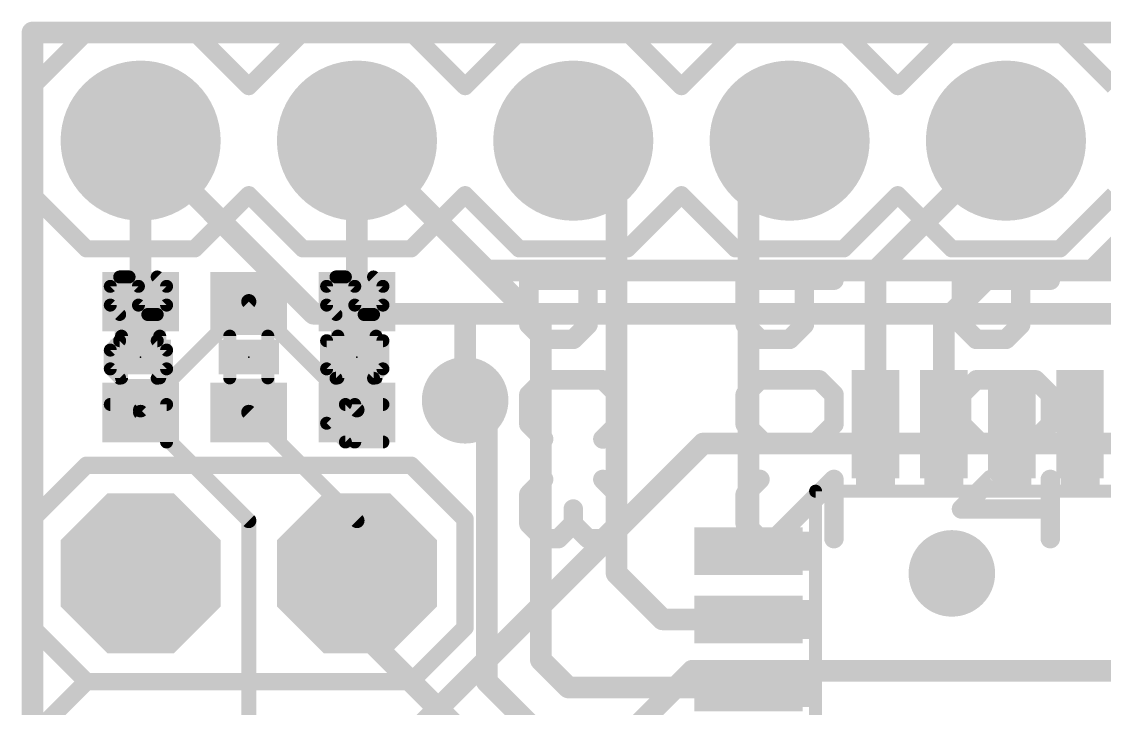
# Model space of a CAD drawing. Extents: x -0.1 to 30.6, y -0.1 to 23.
# Drawn here: x -0.13 to 12.59, y 14.93 to 22.99 of the extents above; entities that cross this region are included whole.
import ezdxf

# ---------------------------------------------------------------- set-up
doc = ezdxf.new("R2010")
doc.units = 0
for name, color, linetype in [('1', 12, 'CONTINUOUS'), ('16', 132, 'CONTINUOUS'), ('17', 110, 'CONTINUOUS'), ('18', 110, 'CONTINUOUS'), ('20', 53, 'CONTINUOUS'), ('21', 41, 'CONTINUOUS'), ('22', 40, 'CONTINUOUS'), ('23', 53, 'CONTINUOUS'), ('51', 53, 'CONTINUOUS')]:
    doc.layers.add(name, color=color, linetype=linetype)

# ---------------------------------------------------------------- blocks, each defined once
blk = doc.blocks.new('RECT')
blk.add_solid([(-0.5, -0.5), (0.5, -0.5), (-0.5, 0.5), (0.5, 0.5)])
blk = doc.blocks.new('OCTAGONP')
at = {"const_width": 0.5}
blk.add_lwpolyline([(-0.25, -0.1036), (-0.25, 0.1036), (-0.1036, 0.25), (0.1036, 0.25), (0.25, 0.1036), (0.25, -0.1036), (0.1036, -0.25), (-0.1036, -0.25), (-0.25, -0.1036), (-0.25, 0.1036)], dxfattribs=at)
blk = doc.blocks.new('ROUNDP')
at = {"const_width": 0.5}
blk.add_lwpolyline([(0, -0.25, 1), (0, 0.25, 1), (0, -0.25)], format="xyb", dxfattribs=at)
blk = doc.blocks.new('ROUNDV')
at = {"const_width": 0.5}
blk.add_lwpolyline([(0, -0.25, 1), (0, 0.25, 1), (0, -0.25)], format="xyb", dxfattribs=at)

msp = doc.modelspace()

# ---------------------------------------------------------------- linework, layer by layer
at = {"layer": '1'}
for points, const_width in [([(0, 22.86), (0, 0)], 0.254), ([(30.48, 22.86), (0, 22.86)], 0.254), ([(1.27, 19.7), (1.27, 21.59)], 0.254), ([(3.81, 21.59), (3.81, 19.7)], 0.254), ([(5.969, 19.431), (3.81, 21.59)], 0.254), ([(6.858, 21.082), (6.35, 21.59)], 0.254), ([(8.4074, 21.1074), (8.89, 21.59)], 0.254), ([(9.9, 20.06), (11.43, 21.59)], 0.254), ([(12.446, 20.066), (13.97, 21.59)], 0.254), ([(8.4074, 16.77), (8.4074, 21.1074)], 0.254), ([(6.858, 16.51), (6.858, 21.082)], 0.254), ([(9.9, 18.2626), (9.9, 20.06)], 0.254), ([(10.7, 19.463), (11.303, 20.066)], 0.254), ([(11.303, 20.066), (12.446, 20.066)], 0.254), ([(1.27, 18.43), (2.54, 19.7)], 0.1778), ([(2.54, 19.7), (3.81, 18.43)], 0.1778), ([(10.7, 18.2626), (10.7, 19.463)], 0.254), ([(5.969, 15.494), (5.969, 19.431)], 0.254), ([(5.08, 18.542), (5.334, 18.288)], 0.254), ([(1.27, 18.4), (1.27, 18.43)], 0.254), ([(2.54, 17.13), (1.27, 18.4)], 0.1778), ([(3.81, 17.13), (2.54, 18.4)], 0.1778), ([(3.81, 18.43), (3.81, 18.4)], 0.254), ([(5.334, 18.288), (5.334, 15.24)], 0.254), ([(2.54, 12.7), (2.54, 17.13)], 0.1778), ([(3.81, 16.51), (3.81, 17.13)], 0.1778), ([(3.81, 15.875), (3.81, 16.51)], 0.254), ([(6.858, 16.51), (7.398, 15.97)], 0.254), ([(7.398, 15.97), (8.4074, 15.97)], 0.254), ([(5.207, 14.478), (3.81, 15.875)], 0.254), ([(6.293, 15.17), (5.969, 15.494)], 0.254), ([(5.334, 15.24), (6.204, 14.37)], 0.254), ([(6.293, 15.17), (8.4074, 15.17)], 0.254)]:
    msp.add_lwpolyline(points, dxfattribs=dict(at, const_width=const_width))
for points, const_width in [([(0.0635, 22.86, 1), (-0.0635, 22.86)], 0.127), ([(0, 22.9235, 1), (0, 22.7965)], 0.127), ([(1.3335, 21.59, 1), (1.2065, 21.59)], 0.127), ([(3.8735, 21.59, 1), (3.7465, 21.59)], 0.127), ([(3.8549, 21.6349, 1), (3.7651, 21.5451)], 0.127), ([(6.3949, 21.6349, 1), (6.3051, 21.5451)], 0.127), ([(8.9349, 21.5451, 1), (8.8451, 21.6349)], 0.127), ([(11.4749, 21.5451, 1), (11.3851, 21.6349)], 0.127), ([(8.4709, 21.1074, 1), (8.3439, 21.1074)], 0.127), ([(6.9215, 21.082, 1), (6.7945, 21.082)], 0.127), ([(6.8131, 21.0371, 1), (6.9029, 21.1269)], 0.127), ([(8.3625, 21.1523, 1), (8.4523, 21.0625)], 0.127), ([(9.9635, 20.06, 1), (9.8365, 20.06)], 0.127), ([(9.8551, 20.1049, 1), (9.9449, 20.0151)], 0.127), ([(11.303, 20.1295, 1), (11.303, 20.0025)], 0.127), ([(11.3479, 20.0211, 1), (11.2581, 20.1109)], 0.127), ([(12.4011, 20.1109, 1), (12.4909, 20.0211)], 0.127), ([(12.446, 20.0025, 1), (12.446, 20.1295)], 0.127), ([(1.2065, 19.7, 1), (1.3335, 19.7)], 0.127), ([(2.5714, 19.7314, 1), (2.5086, 19.6686)], 0.0889), ([(2.5714, 19.6686, 1), (2.5086, 19.7314)], 0.0889), ([(3.7465, 19.7, 1), (3.8735, 19.7)], 0.127), ([(10.7635, 19.463, 1), (10.6365, 19.463)], 0.127), ([(6.0325, 19.431, 1), (5.9055, 19.431)], 0.127), ([(5.9241, 19.3861, 1), (6.0139, 19.4759)], 0.127), ([(10.6551, 19.5079, 1), (10.7449, 19.4181)], 0.127), ([(5.1249, 18.5869, 1), (5.0351, 18.4971)], 0.127), ([(1.3335, 18.43, 1), (1.2065, 18.43)], 0.127), ([(1.2065, 18.4, 1), (1.3335, 18.4)], 0.127), ([(1.2386, 18.4614, 1), (1.3014, 18.3986)], 0.0889), ([(1.3014, 18.4314, 1), (1.2386, 18.3686)], 0.0889), ([(2.5714, 18.4314, 1), (2.5086, 18.3686)], 0.0889), ([(3.8735, 18.43, 1), (3.7465, 18.43)], 0.127), ([(3.7465, 18.4, 1), (3.8735, 18.4)], 0.127), ([(3.7786, 18.3986, 1), (3.8414, 18.4614)], 0.0889), ([(5.3975, 18.288, 1), (5.2705, 18.288)], 0.127), ([(5.2891, 18.2431, 1), (5.3789, 18.3329)], 0.127), ([(9.8365, 18.2626, 1), (9.9635, 18.2626)], 0.127), ([(10.6365, 18.2626, 1), (10.7635, 18.2626)], 0.127), ([(2.5844, 17.13, 1), (2.4956, 17.13)], 0.0889), ([(2.5086, 17.0986, 1), (2.5714, 17.1614)], 0.0889), ([(3.8544, 17.13, 1), (3.7656, 17.13)], 0.0889), ([(3.7786, 17.0986, 1), (3.8414, 17.1614)], 0.0889), ([(8.3439, 16.77, 1), (8.4709, 16.77)], 0.127), ([(3.8735, 16.51, 1), (3.7465, 16.51)], 0.127), ([(3.7656, 16.51, 1), (3.8544, 16.51)], 0.0889), ([(6.9029, 16.5549, 1), (6.8131, 16.4651)], 0.127), ([(6.7945, 16.51, 1), (6.9215, 16.51)], 0.127), ([(7.398, 16.0335, 1), (7.398, 15.9065)], 0.127), ([(7.3531, 15.9251, 1), (7.4429, 16.0149)], 0.127), ([(8.4074, 15.9065, 1), (8.4074, 16.0335)], 0.127), ([(3.8549, 15.9199, 1), (3.7651, 15.8301)], 0.127), ([(3.7465, 15.875, 1), (3.8735, 15.875)], 0.127), ([(6.0139, 15.5389, 1), (5.9241, 15.4491)], 0.127), ([(5.9055, 15.494, 1), (6.0325, 15.494)], 0.127), ([(5.3789, 15.2849, 1), (5.2891, 15.1951)], 0.127), ([(5.2705, 15.24, 1), (5.3975, 15.24)], 0.127), ([(6.293, 15.2335, 1), (6.293, 15.1065)], 0.127), ([(6.2481, 15.1251, 1), (6.3379, 15.2149)], 0.127), ([(8.4074, 15.1065, 1), (8.4074, 15.2335)], 0.127)]:
    msp.add_lwpolyline(points, format="xyb", dxfattribs=dict(at, const_width=const_width))
at = {"layer": '16', "const_width": 0.254}
for points in [[(0, 22.86), (0, 0)], [(30.48, 22.86), (0, 22.86)], [(1.27, 21.59), (3.302, 19.558)], [(3.81, 21.59), (5.334, 20.066)], [(5.334, 20.066), (20.828, 20.066)], [(3.302, 19.558), (5.08, 19.558)], [(5.08, 19.558), (20.447, 19.558)], [(5.08, 19.558), (5.08, 18.542)], [(3.81, 13.97), (7.874, 18.034)], [(7.874, 18.034), (17.78, 18.034)], [(5.08, 12.7), (7.747, 15.367)], [(7.747, 15.367), (18.669, 15.367)]]:
    msp.add_lwpolyline(points, dxfattribs=at)
at = {"layer": '16', "const_width": 0.127}
for points in [[(0.0635, 22.86, 1), (-0.0635, 22.86)], [(0, 22.9235, 1), (0, 22.7965)], [(1.3149, 21.6349, 1), (1.2251, 21.5451)], [(3.8549, 21.6349, 1), (3.7651, 21.5451)], [(5.334, 20.1295, 1), (5.334, 20.0025)], [(5.2891, 20.0211, 1), (5.3789, 20.1109)], [(3.302, 19.6215, 1), (3.302, 19.4945)], [(3.2571, 19.5131, 1), (3.3469, 19.6029)], [(5.08, 19.6215, 1), (5.08, 19.4945)], [(5.1435, 19.558, 1), (5.0165, 19.558)], [(5.08, 19.4945, 1), (5.08, 19.6215)], [(5.0165, 18.542, 1), (5.1435, 18.542)], [(7.874, 18.0975, 1), (7.874, 17.9705)], [(7.9189, 17.9891, 1), (7.8291, 18.0789)], [(7.747, 15.4305, 1), (7.747, 15.3035)], [(7.7919, 15.3221, 1), (7.7021, 15.4119)]]:
    msp.add_lwpolyline(points, format="xyb", dxfattribs=at)
at = {"layer": '20', "const_width": 0.254}
for points in [[(30.48, 22.86), (0, 22.86)], [(0, 22.86), (0, 0)]]:
    msp.add_lwpolyline(points, dxfattribs=at)
at = {"layer": '20', "const_width": 0.127}
for points in [[(0, 22.9235, 1), (0, 22.7965)], [(0.0635, 22.86, 1), (-0.0635, 22.86)]]:
    msp.add_lwpolyline(points, format="xyb", dxfattribs=at)
at = {"layer": '21'}
for points, const_width in [([(0, 22.225), (0.635, 22.86)], 0.2032), ([(0.635, 22.86), (1.905, 22.86)], 0.2032), ([(2.54, 22.225), (1.905, 22.86)], 0.2032), ([(2.54, 22.225), (3.175, 22.86)], 0.2032), ([(3.175, 22.86), (4.445, 22.86)], 0.2032), ([(5.08, 22.225), (4.445, 22.86)], 0.2032), ([(5.08, 22.225), (5.715, 22.86)], 0.2032), ([(5.715, 22.86), (6.985, 22.86)], 0.2032), ([(6.985, 22.86), (7.62, 22.225)], 0.2032), ([(7.62, 22.225), (8.255, 22.86)], 0.2032), ([(8.255, 22.86), (9.525, 22.86)], 0.2032), ([(9.525, 22.86), (10.16, 22.225)], 0.2032), ([(10.16, 22.225), (10.795, 22.86)], 0.2032), ([(10.795, 22.86), (12.065, 22.86)], 0.2032), ([(12.7, 22.225), (12.065, 22.86)], 0.2032), ([(0, 20.955), (0, 22.225)], 0.2032), ([(0.635, 20.32), (0, 20.955)], 0.2032), ([(1.905, 20.32), (2.54, 20.955)], 0.2032), ([(3.175, 20.32), (2.54, 20.955)], 0.2032), ([(4.445, 20.32), (5.08, 20.955)], 0.2032), ([(5.715, 20.32), (5.08, 20.955)], 0.2032), ([(7.62, 20.955), (6.985, 20.32)], 0.2032), ([(8.255, 20.32), (7.62, 20.955)], 0.2032), ([(10.16, 20.955), (9.525, 20.32)], 0.2032), ([(10.795, 20.32), (10.16, 20.955)], 0.2032), ([(12.065, 20.32), (12.7, 20.955)], 0.2032), ([(1.905, 20.32), (0.635, 20.32)], 0.2032), ([(4.445, 20.32), (3.175, 20.32)], 0.2032), ([(6.985, 20.32), (5.715, 20.32)], 0.2032), ([(9.525, 20.32), (8.255, 20.32)], 0.2032), ([(12.065, 20.32), (10.795, 20.32)], 0.2032), ([(0, 17.145), (0.635, 17.78)], 0.2032), ([(0.635, 17.78), (4.445, 17.78)], 0.2032), ([(5.08, 17.145), (4.445, 17.78)], 0.2032), ([(9.195, 17.475), (16.205, 17.475)], 0.1524), ([(9.195, 10.82), (9.195, 17.475)], 0.1524), ([(0, 15.875), (0, 17.145)], 0.2032), ([(5.08, 15.875), (5.08, 17.145)], 0.2032), ([(0.635, 15.24), (0, 15.875)], 0.2032), ([(4.445, 15.24), (5.08, 15.875)], 0.2032), ([(0, 14.605), (0.635, 15.24)], 0.2032), ([(0.635, 15.24), (4.445, 15.24)], 0.2032), ([(5.08, 14.605), (4.445, 15.24)], 0.2032)]:
    msp.add_lwpolyline(points, dxfattribs=dict(at, const_width=const_width))
for points, const_width in [([(0.635, 22.9108, 1), (0.635, 22.8092)], 0.1016), ([(0.6709, 22.8241, 1), (0.5991, 22.8959)], 0.1016), ([(1.9409, 22.8959, 1), (1.8691, 22.8241)], 0.1016), ([(1.905, 22.8092, 1), (1.905, 22.9108)], 0.1016), ([(3.175, 22.9108, 1), (3.175, 22.8092)], 0.1016), ([(3.2109, 22.8241, 1), (3.1391, 22.8959)], 0.1016), ([(4.4809, 22.8959, 1), (4.4091, 22.8241)], 0.1016), ([(4.445, 22.8092, 1), (4.445, 22.9108)], 0.1016), ([(5.715, 22.9108, 1), (5.715, 22.8092)], 0.1016), ([(5.7509, 22.8241, 1), (5.6791, 22.8959)], 0.1016), ([(7.0209, 22.8959, 1), (6.9491, 22.8241)], 0.1016), ([(6.985, 22.8092, 1), (6.985, 22.9108)], 0.1016), ([(8.255, 22.9108, 1), (8.255, 22.8092)], 0.1016), ([(8.2909, 22.8241, 1), (8.2191, 22.8959)], 0.1016), ([(9.5609, 22.8959, 1), (9.4891, 22.8241)], 0.1016), ([(9.525, 22.8092, 1), (9.525, 22.9108)], 0.1016), ([(10.795, 22.9108, 1), (10.795, 22.8092)], 0.1016), ([(10.8309, 22.8241, 1), (10.7591, 22.8959)], 0.1016), ([(12.1009, 22.8959, 1), (12.0291, 22.8241)], 0.1016), ([(12.065, 22.8092, 1), (12.065, 22.9108)], 0.1016), ([(0.0508, 22.225, 1), (-0.0508, 22.225)], 0.1016), ([(-0.0359, 22.2609, 1), (0.0359, 22.1891)], 0.1016), ([(2.5041, 22.2609, 1), (2.5759, 22.1891)], 0.1016), ([(2.5041, 22.1891, 1), (2.5759, 22.2609)], 0.1016), ([(5.0441, 22.2609, 1), (5.1159, 22.1891)], 0.1016), ([(5.0441, 22.1891, 1), (5.1159, 22.2609)], 0.1016), ([(7.5841, 22.2609, 1), (7.6559, 22.1891)], 0.1016), ([(7.5841, 22.1891, 1), (7.6559, 22.2609)], 0.1016), ([(10.1241, 22.2609, 1), (10.1959, 22.1891)], 0.1016), ([(10.1241, 22.1891, 1), (10.1959, 22.2609)], 0.1016), ([(0.0359, 20.9909, 1), (-0.0359, 20.9191)], 0.1016), ([(-0.0508, 20.955, 1), (0.0508, 20.955)], 0.1016), ([(2.5759, 20.9909, 1), (2.5041, 20.9191)], 0.1016), ([(2.5759, 20.9191, 1), (2.5041, 20.9909)], 0.1016), ([(5.1159, 20.9909, 1), (5.0441, 20.9191)], 0.1016), ([(5.1159, 20.9191, 1), (5.0441, 20.9909)], 0.1016), ([(7.6559, 20.9909, 1), (7.5841, 20.9191)], 0.1016), ([(7.6559, 20.9191, 1), (7.5841, 20.9909)], 0.1016), ([(10.1959, 20.9909, 1), (10.1241, 20.9191)], 0.1016), ([(10.1959, 20.9191, 1), (10.1241, 20.9909)], 0.1016), ([(0.635, 20.3708, 1), (0.635, 20.2692)], 0.1016), ([(0.5991, 20.2841, 1), (0.6709, 20.3559)], 0.1016), ([(1.8691, 20.3559, 1), (1.9409, 20.2841)], 0.1016), ([(1.905, 20.2692, 1), (1.905, 20.3708)], 0.1016), ([(3.175, 20.3708, 1), (3.175, 20.2692)], 0.1016), ([(3.1391, 20.2841, 1), (3.2109, 20.3559)], 0.1016), ([(4.4091, 20.3559, 1), (4.4809, 20.2841)], 0.1016), ([(4.445, 20.2692, 1), (4.445, 20.3708)], 0.1016), ([(5.715, 20.3708, 1), (5.715, 20.2692)], 0.1016), ([(5.6791, 20.2841, 1), (5.7509, 20.3559)], 0.1016), ([(6.9491, 20.3559, 1), (7.0209, 20.2841)], 0.1016), ([(6.985, 20.2692, 1), (6.985, 20.3708)], 0.1016), ([(8.255, 20.3708, 1), (8.255, 20.2692)], 0.1016), ([(8.2191, 20.2841, 1), (8.2909, 20.3559)], 0.1016), ([(9.4891, 20.3559, 1), (9.5609, 20.2841)], 0.1016), ([(9.525, 20.2692, 1), (9.525, 20.3708)], 0.1016), ([(10.795, 20.3708, 1), (10.795, 20.2692)], 0.1016), ([(10.7591, 20.2841, 1), (10.8309, 20.3559)], 0.1016), ([(12.0291, 20.3559, 1), (12.1009, 20.2841)], 0.1016), ([(12.065, 20.2692, 1), (12.065, 20.3708)], 0.1016), ([(0.635, 17.8308, 1), (0.635, 17.7292)], 0.1016), ([(0.6709, 17.7441, 1), (0.5991, 17.8159)], 0.1016), ([(4.4809, 17.8159, 1), (4.4091, 17.7441)], 0.1016), ([(4.445, 17.7292, 1), (4.445, 17.8308)], 0.1016), ([(9.195, 17.5131, 1), (9.195, 17.4369)], 0.0762), ([(9.2331, 17.475, 1), (9.1569, 17.475)], 0.0762), ([(0.0508, 17.145, 1), (-0.0508, 17.145)], 0.1016), ([(-0.0359, 17.1809, 1), (0.0359, 17.1091)], 0.1016), ([(5.1308, 17.145, 1), (5.0292, 17.145)], 0.1016), ([(5.0441, 17.1091, 1), (5.1159, 17.1809)], 0.1016), ([(0.0359, 15.9109, 1), (-0.0359, 15.8391)], 0.1016), ([(-0.0508, 15.875, 1), (0.0508, 15.875)], 0.1016), ([(5.0292, 15.875, 1), (5.1308, 15.875)], 0.1016), ([(5.1159, 15.8391, 1), (5.0441, 15.9109)], 0.1016), ([(0.635, 15.2908, 1), (0.635, 15.1892)], 0.1016), ([(0.6709, 15.2041, 1), (0.5991, 15.2759)], 0.1016), ([(0.5991, 15.2041, 1), (0.6709, 15.2759)], 0.1016), ([(4.4809, 15.2759, 1), (4.4091, 15.2041)], 0.1016), ([(4.4091, 15.2759, 1), (4.4809, 15.2041)], 0.1016), ([(4.445, 15.1892, 1), (4.445, 15.2908)], 0.1016)]:
    msp.add_lwpolyline(points, format="xyb", dxfattribs=dict(at, const_width=const_width))
at = {"layer": '22'}
for points, const_width in [([(0.9138, 19.8796), (1.024, 19.9898)], 0.1524), ([(1.024, 19.9898), (1.1342, 19.9898)], 0.1524), ([(1.1342, 19.9898), (1.2443, 19.8796)], 0.1524), ([(1.5748, 19.8796), (1.4646, 19.9898)], 0.1524), ([(3.4538, 19.8796), (3.564, 19.9898)], 0.1524), ([(3.564, 19.9898), (3.6742, 19.9898)], 0.1524), ([(3.6742, 19.9898), (3.7843, 19.8796)], 0.1524), ([(4.1148, 19.8796), (4.0046, 19.9898)], 0.1524), ([(6.8707, 19.9517), (5.8284, 19.9517)], 0.2286), ([(5.8284, 19.9517), (5.8284, 19.4306)], 0.2286), ([(6.5233, 19.4306), (6.5233, 19.9517)], 0.2286), ([(9.4107, 19.9517), (8.3684, 19.9517)], 0.2286), ([(8.3684, 19.9517), (8.3684, 19.4306)], 0.2286), ([(9.0633, 19.4306), (9.0633, 19.9517)], 0.2286), ([(11.9507, 19.9517), (10.9084, 19.9517)], 0.2286), ([(10.9084, 19.9517), (10.9084, 19.4306)], 0.2286), ([(11.6033, 19.4306), (11.6033, 19.9517)], 0.2286), ([(0.9138, 19.6593), (0.9138, 19.8796)], 0.1524), ([(1.2443, 19.8796), (1.2443, 19.6593)], 0.1524), ([(1.5748, 19.6593), (1.5748, 19.8796)], 0.1524), ([(3.4538, 19.6593), (3.4538, 19.8796)], 0.1524), ([(3.7843, 19.8796), (3.7843, 19.6593)], 0.1524), ([(4.1148, 19.6593), (4.1148, 19.8796)], 0.1524), ([(1.024, 19.5492), (0.9138, 19.6593)], 0.1524), ([(1.2443, 19.6593), (1.3545, 19.5492)], 0.1524), ([(1.4646, 19.5492), (1.5748, 19.6593)], 0.1524), ([(3.564, 19.5492), (3.4538, 19.6593)], 0.1524), ([(3.7843, 19.6593), (3.8945, 19.5492)], 0.1524), ([(4.0046, 19.5492), (4.1148, 19.6593)], 0.1524), ([(1.3545, 19.5492), (1.4646, 19.5492)], 0.1524), ([(3.8945, 19.5492), (4.0046, 19.5492)], 0.1524), ([(5.8284, 19.4306), (6.0021, 19.2568)], 0.2286), ([(6.3496, 19.2568), (6.5233, 19.4306)], 0.2286), ([(8.3684, 19.4306), (8.5421, 19.2568)], 0.2286), ([(8.8896, 19.2568), (9.0633, 19.4306)], 0.2286), ([(10.9084, 19.4306), (11.0821, 19.2568)], 0.2286), ([(11.4296, 19.2568), (11.6033, 19.4306)], 0.2286), ([(6.0021, 19.2568), (6.3496, 19.2568)], 0.2286), ([(8.5421, 19.2568), (8.8896, 19.2568)], 0.2286), ([(11.0821, 19.2568), (11.4296, 19.2568)], 0.2286), ([(0.9138, 19.1312), (1.024, 19.2414)], 0.1524), ([(0.9138, 18.9109), (0.9138, 19.1312)], 0.1524), ([(1.024, 19.2414), (1.4646, 19.2414)], 0.1524), ([(1.4646, 19.2414), (1.5748, 19.1312)], 0.1524), ([(1.5748, 19.1312), (1.5748, 18.9109)], 0.1524), ([(3.4538, 19.2414), (4.1148, 19.2414)], 0.1524), ([(3.4538, 18.9109), (3.4538, 19.2414)], 0.1524), ([(4.1148, 19.2414), (4.1148, 18.9109)], 0.1524), ([(1.024, 18.8007), (0.9138, 18.9109)], 0.1524), ([(1.5748, 18.9109), (1.4646, 18.8007)], 0.1524), ([(3.564, 18.8007), (3.4538, 18.9109)], 0.1524), ([(4.1148, 18.9109), (4.0046, 18.8007)], 0.1524), ([(4.0046, 18.8007), (3.564, 18.8007)], 0.1524), ([(5.8284, 18.6086), (6.0021, 18.7823)], 0.2286), ([(6.0021, 18.7823), (6.697, 18.7823)], 0.2286), ([(6.697, 18.7823), (6.8707, 18.6086)], 0.2286), ([(8.3684, 18.6086), (8.5421, 18.7823)], 0.2286), ([(8.5421, 18.7823), (9.237, 18.7823)], 0.2286), ([(9.237, 18.7823), (9.4107, 18.6086)], 0.2286), ([(10.9084, 18.6086), (11.0821, 18.7823)], 0.2286), ([(11.0821, 18.7823), (11.777, 18.7823)], 0.2286), ([(11.777, 18.7823), (11.9507, 18.6086)], 0.2286), ([(5.8284, 18.2612), (5.8284, 18.6086)], 0.2286), ([(6.8707, 18.6086), (6.8707, 18.2612)], 0.2286), ([(8.3684, 18.2612), (8.3684, 18.6086)], 0.2286), ([(9.4107, 18.6086), (9.4107, 18.2612)], 0.2286), ([(10.9084, 18.2612), (10.9084, 18.6086)], 0.2286), ([(11.9507, 18.6086), (11.9507, 18.2612)], 0.2286), ([(0.9138, 18.493), (1.5748, 18.493)], 0.1524), ([(1.5748, 18.493), (1.5748, 18.0523)], 0.1524), ([(3.6742, 18.493), (3.4538, 18.2727)], 0.1524), ([(4.1148, 18.493), (3.6742, 18.493)], 0.1524), ([(3.7843, 18.493), (3.7843, 18.0523)], 0.1524), ([(3.4538, 18.2727), (3.6742, 18.0523)], 0.1524), ([(6.0021, 18.0874), (5.8284, 18.2612)], 0.2286), ([(6.8707, 18.2612), (6.697, 18.0874)], 0.2286), ([(8.5421, 18.0874), (8.3684, 18.2612)], 0.2286), ([(9.4107, 18.2612), (9.237, 18.0874)], 0.2286), ([(11.0821, 18.0874), (10.9084, 18.2612)], 0.2286), ([(11.9507, 18.2612), (11.777, 18.0874)], 0.2286), ([(3.6742, 18.0523), (4.1148, 18.0523)], 0.1524), ([(6.0021, 17.6129), (5.8284, 17.4392)], 0.2286), ([(6.8707, 17.4392), (6.697, 17.6129)], 0.2286), ([(8.3684, 17.4392), (8.5421, 17.6129)], 0.2286), ([(9.4107, 17.6129), (8.7158, 16.918)], 0.2286), ([(9.4107, 16.918), (9.4107, 17.6129)], 0.2286), ([(11.2558, 17.6129), (10.9084, 17.2655)], 0.2286), ([(11.9507, 17.6129), (11.9507, 16.918)], 0.2286), ([(5.8284, 17.4392), (5.8284, 17.0918)], 0.2286), ([(6.8707, 17.0918), (6.8707, 17.4392)], 0.2286), ([(8.3684, 17.0918), (8.3684, 17.4392)], 0.2286), ([(6.3496, 17.0918), (6.3496, 17.2655)], 0.2286), ([(10.9084, 17.2655), (11.9507, 17.2655)], 0.2286), ([(5.8284, 17.0918), (6.0021, 16.918)], 0.2286), ([(6.1758, 16.918), (6.3496, 17.0918)], 0.2286), ([(6.3496, 17.0918), (6.5233, 16.918)], 0.2286), ([(6.697, 16.918), (6.8707, 17.0918)], 0.2286), ([(8.5421, 16.918), (8.3684, 17.0918)], 0.2286), ([(6.0021, 16.918), (6.1758, 16.918)], 0.2286), ([(6.5233, 16.918), (6.697, 16.918)], 0.2286), ([(8.7158, 16.918), (8.5421, 16.918)], 0.2286)]:
    msp.add_lwpolyline(points, dxfattribs=dict(at, const_width=const_width))
for points, const_width in [([(1.024, 20.0279, 1), (1.024, 19.9517)], 0.0762), ([(1.0509, 19.9629, 1), (0.9971, 20.0167)], 0.0762), ([(1.1611, 20.0167, 1), (1.1072, 19.9629)], 0.0762), ([(1.1342, 19.9517, 1), (1.1342, 20.0279)], 0.0762), ([(1.4916, 20.0167, 1), (1.4377, 19.9629)], 0.0762), ([(3.564, 20.0279, 1), (3.564, 19.9517)], 0.0762), ([(3.5909, 19.9629, 1), (3.5371, 20.0167)], 0.0762), ([(3.7011, 20.0167, 1), (3.6472, 19.9629)], 0.0762), ([(3.6742, 19.9517, 1), (3.6742, 20.0279)], 0.0762), ([(4.0316, 20.0167, 1), (3.9777, 19.9629)], 0.0762), ([(5.8284, 20.0089, 1), (5.8284, 19.8946)], 0.1143), ([(5.8856, 19.9517, 1), (5.7713, 19.9517)], 0.1143), ([(6.5804, 19.9517, 1), (6.4661, 19.9517)], 0.1143), ([(6.8707, 19.8946, 1), (6.8707, 20.0089)], 0.1143), ([(8.3684, 20.0089, 1), (8.3684, 19.8946)], 0.1143), ([(8.4256, 19.9517, 1), (8.3113, 19.9517)], 0.1143), ([(9.1204, 19.9517, 1), (9.0061, 19.9517)], 0.1143), ([(9.4107, 19.8946, 1), (9.4107, 20.0089)], 0.1143), ([(10.9084, 20.0089, 1), (10.9084, 19.8946)], 0.1143), ([(10.9656, 19.9517, 1), (10.8513, 19.9517)], 0.1143), ([(11.6604, 19.9517, 1), (11.5461, 19.9517)], 0.1143), ([(11.9507, 19.8946, 1), (11.9507, 20.0089)], 0.1143), ([(0.9519, 19.8796, 1), (0.8757, 19.8796)], 0.0762), ([(0.8869, 19.9066, 1), (0.9408, 19.8527)], 0.0762), ([(1.2824, 19.8796, 1), (1.2062, 19.8796)], 0.0762), ([(1.2174, 19.8527, 1), (1.2713, 19.9066)], 0.0762), ([(1.6129, 19.8796, 1), (1.5367, 19.8796)], 0.0762), ([(1.5479, 19.8527, 1), (1.6017, 19.9066)], 0.0762), ([(3.4919, 19.8796, 1), (3.4157, 19.8796)], 0.0762), ([(3.4269, 19.9066, 1), (3.4808, 19.8527)], 0.0762), ([(3.8224, 19.8796, 1), (3.7462, 19.8796)], 0.0762), ([(3.7574, 19.8527, 1), (3.8113, 19.9066)], 0.0762), ([(4.1529, 19.8796, 1), (4.0767, 19.8796)], 0.0762), ([(4.0879, 19.8527, 1), (4.1417, 19.9066)], 0.0762), ([(0.9408, 19.6863, 1), (0.8869, 19.6324)], 0.0762), ([(1.2713, 19.6863, 1), (1.2174, 19.6324)], 0.0762), ([(1.6017, 19.6324, 1), (1.5479, 19.6863)], 0.0762), ([(3.4808, 19.6863, 1), (3.4269, 19.6324)], 0.0762), ([(3.8113, 19.6863, 1), (3.7574, 19.6324)], 0.0762), ([(4.1417, 19.6324, 1), (4.0879, 19.6863)], 0.0762), ([(0.8757, 19.6593, 1), (0.9519, 19.6593)], 0.0762), ([(0.9971, 19.5222, 1), (1.0509, 19.5761)], 0.0762), ([(1.2062, 19.6593, 1), (1.2824, 19.6593)], 0.0762), ([(1.3545, 19.5873, 1), (1.3545, 19.5111)], 0.0762), ([(1.3275, 19.5222, 1), (1.3814, 19.5761)], 0.0762), ([(1.4377, 19.5761, 1), (1.4916, 19.5222)], 0.0762), ([(1.4646, 19.5111, 1), (1.4646, 19.5873)], 0.0762), ([(1.5367, 19.6593, 1), (1.6129, 19.6593)], 0.0762), ([(3.4157, 19.6593, 1), (3.4919, 19.6593)], 0.0762), ([(3.5371, 19.5222, 1), (3.5909, 19.5761)], 0.0762), ([(3.7462, 19.6593, 1), (3.8224, 19.6593)], 0.0762), ([(3.8945, 19.5873, 1), (3.8945, 19.5111)], 0.0762), ([(3.8675, 19.5222, 1), (3.9214, 19.5761)], 0.0762), ([(3.9777, 19.5761, 1), (4.0316, 19.5222)], 0.0762), ([(4.0046, 19.5111, 1), (4.0046, 19.5873)], 0.0762), ([(4.0767, 19.6593, 1), (4.1529, 19.6593)], 0.0762), ([(5.8688, 19.471, 1), (5.788, 19.3901)], 0.1143), ([(5.7713, 19.4306, 1), (5.8856, 19.4306)], 0.1143), ([(6.4661, 19.4306, 1), (6.5804, 19.4306)], 0.1143), ([(6.5637, 19.3901, 1), (6.4829, 19.471)], 0.1143), ([(8.4088, 19.471, 1), (8.328, 19.3901)], 0.1143), ([(8.3113, 19.4306, 1), (8.4256, 19.4306)], 0.1143), ([(9.0061, 19.4306, 1), (9.1204, 19.4306)], 0.1143), ([(9.1037, 19.3901, 1), (9.0229, 19.471)], 0.1143), ([(10.9488, 19.471, 1), (10.868, 19.3901)], 0.1143), ([(10.8513, 19.4306, 1), (10.9656, 19.4306)], 0.1143), ([(11.5461, 19.4306, 1), (11.6604, 19.4306)], 0.1143), ([(11.6437, 19.3901, 1), (11.5629, 19.471)], 0.1143), ([(6.0021, 19.314, 1), (6.0021, 19.1997)], 0.1143), ([(5.9617, 19.2164, 1), (6.0425, 19.2973)], 0.1143), ([(6.3091, 19.2973, 1), (6.39, 19.2164)], 0.1143), ([(6.3496, 19.1997, 1), (6.3496, 19.314)], 0.1143), ([(8.5421, 19.314, 1), (8.5421, 19.1997)], 0.1143), ([(8.5017, 19.2164, 1), (8.5825, 19.2973)], 0.1143), ([(8.8491, 19.2973, 1), (8.93, 19.2164)], 0.1143), ([(8.8896, 19.1997, 1), (8.8896, 19.314)], 0.1143), ([(11.0821, 19.314, 1), (11.0821, 19.1997)], 0.1143), ([(11.0417, 19.2164, 1), (11.1225, 19.2973)], 0.1143), ([(11.3891, 19.2973, 1), (11.47, 19.2164)], 0.1143), ([(11.4296, 19.1997, 1), (11.4296, 19.314)], 0.1143), ([(0.9519, 19.1312, 1), (0.8757, 19.1312)], 0.0762), ([(0.8869, 19.1582, 1), (0.9408, 19.1043)], 0.0762), ([(1.024, 19.2795, 1), (1.024, 19.2033)], 0.0762), ([(1.0509, 19.2144, 1), (0.9971, 19.2683)], 0.0762), ([(1.4916, 19.2683, 1), (1.4377, 19.2144)], 0.0762), ([(1.4646, 19.2033, 1), (1.4646, 19.2795)], 0.0762), ([(1.6129, 19.1312, 1), (1.5367, 19.1312)], 0.0762), ([(1.5479, 19.1043, 1), (1.6017, 19.1582)], 0.0762), ([(3.4538, 19.2795, 1), (3.4538, 19.2033)], 0.0762), ([(3.4919, 19.2414, 1), (3.4157, 19.2414)], 0.0762), ([(4.1529, 19.2414, 1), (4.0767, 19.2414)], 0.0762), ([(4.1148, 19.2033, 1), (4.1148, 19.2795)], 0.0762), ([(0.8757, 18.9109, 1), (0.9519, 18.9109)], 0.0762), ([(0.9408, 18.9378, 1), (0.8869, 18.884)], 0.0762), ([(1.5367, 18.9109, 1), (1.6129, 18.9109)], 0.0762), ([(1.6017, 18.884, 1), (1.5479, 18.9378)], 0.0762), ([(3.4157, 18.9109, 1), (3.4919, 18.9109)], 0.0762), ([(3.4808, 18.9378, 1), (3.4269, 18.884)], 0.0762), ([(4.0767, 18.9109, 1), (4.1529, 18.9109)], 0.0762), ([(4.1417, 18.884, 1), (4.0879, 18.9378)], 0.0762), ([(0.9971, 18.7738, 1), (1.0509, 18.8277)], 0.0762), ([(1.4377, 18.8277, 1), (1.4916, 18.7738)], 0.0762), ([(3.564, 18.8388, 1), (3.564, 18.7626)], 0.0762), ([(3.5371, 18.7738, 1), (3.5909, 18.8277)], 0.0762), ([(3.9777, 18.8277, 1), (4.0316, 18.7738)], 0.0762), ([(4.0046, 18.7626, 1), (4.0046, 18.8388)], 0.0762), ([(6.0021, 18.8395, 1), (6.0021, 18.7252)], 0.1143), ([(6.0425, 18.7419, 1), (5.9617, 18.8227)], 0.1143), ([(6.7374, 18.8227, 1), (6.6566, 18.7419)], 0.1143), ([(6.697, 18.7252, 1), (6.697, 18.8395)], 0.1143), ([(8.5421, 18.8395, 1), (8.5421, 18.7252)], 0.1143), ([(8.5825, 18.7419, 1), (8.5017, 18.8227)], 0.1143), ([(9.2774, 18.8227, 1), (9.1966, 18.7419)], 0.1143), ([(9.237, 18.7252, 1), (9.237, 18.8395)], 0.1143), ([(11.0821, 18.8395, 1), (11.0821, 18.7252)], 0.1143), ([(11.1225, 18.7419, 1), (11.0417, 18.8227)], 0.1143), ([(11.8174, 18.8227, 1), (11.7366, 18.7419)], 0.1143), ([(11.777, 18.7252, 1), (11.777, 18.8395)], 0.1143), ([(5.788, 18.649, 1), (5.8688, 18.5682)], 0.1143), ([(5.8856, 18.6086, 1), (5.7713, 18.6086)], 0.1143), ([(6.9279, 18.6086, 1), (6.8136, 18.6086)], 0.1143), ([(6.8303, 18.5682, 1), (6.9111, 18.649)], 0.1143), ([(8.4256, 18.6086, 1), (8.3113, 18.6086)], 0.1143), ([(8.328, 18.649, 1), (8.4088, 18.5682)], 0.1143), ([(9.4679, 18.6086, 1), (9.3536, 18.6086)], 0.1143), ([(9.3703, 18.5682, 1), (9.4511, 18.649)], 0.1143), ([(10.868, 18.649, 1), (10.9488, 18.5682)], 0.1143), ([(10.9656, 18.6086, 1), (10.8513, 18.6086)], 0.1143), ([(12.0079, 18.6086, 1), (11.8936, 18.6086)], 0.1143), ([(11.9103, 18.5682, 1), (11.9911, 18.649)], 0.1143), ([(0.9138, 18.5311, 1), (0.9138, 18.4549)], 0.0762), ([(1.6129, 18.493, 1), (1.5367, 18.493)], 0.0762), ([(1.5748, 18.4549, 1), (1.5748, 18.5311)], 0.0762), ([(3.6742, 18.5311, 1), (3.6742, 18.4549)], 0.0762), ([(3.7011, 18.466, 1), (3.6472, 18.5199)], 0.0762), ([(3.8224, 18.493, 1), (3.7462, 18.493)], 0.0762), ([(4.1148, 18.4549, 1), (4.1148, 18.5311)], 0.0762), ([(3.4808, 18.2996, 1), (3.4269, 18.2457)], 0.0762), ([(3.4269, 18.2996, 1), (3.4808, 18.2457)], 0.0762), ([(5.8688, 18.3016, 1), (5.788, 18.2207)], 0.1143), ([(5.7713, 18.2612, 1), (5.8856, 18.2612)], 0.1143), ([(6.8136, 18.2612, 1), (6.9279, 18.2612)], 0.1143), ([(6.9111, 18.2207, 1), (6.8303, 18.3016)], 0.1143), ([(8.4088, 18.3016, 1), (8.328, 18.2207)], 0.1143), ([(8.3113, 18.2612, 1), (8.4256, 18.2612)], 0.1143), ([(9.3536, 18.2612, 1), (9.4679, 18.2612)], 0.1143), ([(9.4511, 18.2207, 1), (9.3703, 18.3016)], 0.1143), ([(10.9488, 18.3016, 1), (10.868, 18.2207)], 0.1143), ([(10.8513, 18.2612, 1), (10.9656, 18.2612)], 0.1143), ([(11.8936, 18.2612, 1), (12.0079, 18.2612)], 0.1143), ([(11.9911, 18.2207, 1), (11.9103, 18.3016)], 0.1143), ([(5.9617, 18.047, 1), (6.0425, 18.1279)], 0.1143), ([(6.6566, 18.1279, 1), (6.7374, 18.047)], 0.1143), ([(8.5017, 18.047, 1), (8.5825, 18.1279)], 0.1143), ([(9.1966, 18.1279, 1), (9.2774, 18.047)], 0.1143), ([(11.0417, 18.047, 1), (11.1225, 18.1279)], 0.1143), ([(11.7366, 18.1279, 1), (11.8174, 18.047)], 0.1143), ([(1.5367, 18.0523, 1), (1.6129, 18.0523)], 0.0762), ([(3.6742, 18.0904, 1), (3.6742, 18.0142)], 0.0762), ([(3.6472, 18.0254, 1), (3.7011, 18.0793)], 0.0762), ([(3.7462, 18.0523, 1), (3.8224, 18.0523)], 0.0762), ([(4.1148, 18.0142, 1), (4.1148, 18.0904)], 0.0762), ([(6.0425, 17.5725, 1), (5.9617, 17.6533)], 0.1143), ([(6.7374, 17.6533, 1), (6.6566, 17.5725)], 0.1143), ([(8.5825, 17.5725, 1), (8.5017, 17.6533)], 0.1143), ([(9.4679, 17.6129, 1), (9.3536, 17.6129)], 0.1143), ([(9.4511, 17.5725, 1), (9.3703, 17.6533)], 0.1143), ([(11.2963, 17.5725, 1), (11.2154, 17.6533)], 0.1143), ([(12.0079, 17.6129, 1), (11.8936, 17.6129)], 0.1143), ([(5.8856, 17.4392, 1), (5.7713, 17.4392)], 0.1143), ([(6.9279, 17.4392, 1), (6.8136, 17.4392)], 0.1143), ([(8.4256, 17.4392, 1), (8.3113, 17.4392)], 0.1143), ([(5.788, 17.4796, 1), (5.8688, 17.3988)], 0.1143), ([(6.8303, 17.3988, 1), (6.9111, 17.4796)], 0.1143), ([(8.328, 17.4796, 1), (8.4088, 17.3988)], 0.1143), ([(6.4067, 17.2655, 1), (6.2924, 17.2655)], 0.1143), ([(10.9084, 17.3226, 1), (10.9084, 17.2083)], 0.1143), ([(10.868, 17.3059, 1), (10.9488, 17.2251)], 0.1143), ([(11.9507, 17.2083, 1), (11.9507, 17.3226)], 0.1143), ([(5.8688, 17.1322, 1), (5.788, 17.0514)], 0.1143), ([(6.39, 17.1322, 1), (6.3091, 17.0514)], 0.1143), ([(6.39, 17.0514, 1), (6.3091, 17.1322)], 0.1143), ([(6.9111, 17.0514, 1), (6.8303, 17.1322)], 0.1143), ([(8.4088, 17.1322, 1), (8.328, 17.0514)], 0.1143), ([(5.7713, 17.0918, 1), (5.8856, 17.0918)], 0.1143), ([(6.2924, 17.0918, 1), (6.4067, 17.0918)], 0.1143), ([(6.8136, 17.0918, 1), (6.9279, 17.0918)], 0.1143), ([(8.3113, 17.0918, 1), (8.4256, 17.0918)], 0.1143), ([(6.0021, 16.9752, 1), (6.0021, 16.8609)], 0.1143), ([(5.9617, 16.8776, 1), (6.0425, 16.9585)], 0.1143), ([(6.1354, 16.9585, 1), (6.2163, 16.8776)], 0.1143), ([(6.1758, 16.8609, 1), (6.1758, 16.9752)], 0.1143), ([(6.5233, 16.9752, 1), (6.5233, 16.8609)], 0.1143), ([(6.4829, 16.8776, 1), (6.5637, 16.9585)], 0.1143), ([(6.6566, 16.9585, 1), (6.7374, 16.8776)], 0.1143), ([(6.697, 16.8609, 1), (6.697, 16.9752)], 0.1143), ([(8.5421, 16.9752, 1), (8.5421, 16.8609)], 0.1143), ([(8.5017, 16.8776, 1), (8.5825, 16.9585)], 0.1143), ([(8.6754, 16.9585, 1), (8.7563, 16.8776)], 0.1143), ([(8.7158, 16.8609, 1), (8.7158, 16.9752)], 0.1143), ([(9.3536, 16.918, 1), (9.4679, 16.918)], 0.1143), ([(11.8936, 16.918, 1), (12.0079, 16.918)], 0.1143)]:
    msp.add_lwpolyline(points, format="xyb", dxfattribs=dict(at, const_width=const_width))
at = {"layer": '23'}
for p in [(1.27, 19.05), (2.54, 19.05), (3.81, 19.05)]:
    msp.add_point(p, dxfattribs=at)
at = {"layer": '51', "const_width": 0.1524}
for points in [[(1.046, 18.805), (1.046, 19.295)], [(1.494, 19.295), (1.494, 18.805)], [(2.316, 18.805), (2.316, 19.295)], [(2.764, 19.295), (2.764, 18.805)], [(3.586, 18.805), (3.586, 19.295)], [(4.034, 19.295), (4.034, 18.805)]]:
    msp.add_lwpolyline(points, dxfattribs=at)
at = {"layer": '51', "const_width": 0.0762}
for points in [[(1.0841, 19.295, 1), (1.0079, 19.295)], [(1.5321, 19.295, 1), (1.4559, 19.295)], [(2.3541, 19.295, 1), (2.2779, 19.295)], [(2.8021, 19.295, 1), (2.7259, 19.295)], [(3.6241, 19.295, 1), (3.5479, 19.295)], [(4.0721, 19.295, 1), (3.9959, 19.295)], [(1.0079, 18.805, 1), (1.0841, 18.805)], [(1.4559, 18.805, 1), (1.5321, 18.805)], [(2.2779, 18.805, 1), (2.3541, 18.805)], [(2.7259, 18.805, 1), (2.8021, 18.805)], [(3.5479, 18.805, 1), (3.6241, 18.805)], [(3.9959, 18.805, 1), (4.0721, 18.805)]]:
    msp.add_lwpolyline(points, format="xyb", dxfattribs=at)

# ---------------------------------------------------------------- block references
at = {"layer": '1'}
for p, xscale, yscale, rotation in [((1.27, 19.7), 0.7, 0.9, 270), ((2.54, 19.7), 0.7, 0.9, 90), ((3.81, 19.7), 0.7, 0.9, 270), ((9.9, 18.2626), 1.27, 0.5588, 90), ((10.7, 18.2626), 1.27, 0.5588, 90), ((11.5, 18.2626), 1.27, 0.5588, 90), ((12.3, 18.2626), 1.27, 0.5588, 90), ((1.27, 18.4), 0.7, 0.9, 270), ((2.54, 18.4), 0.7, 0.9, 90), ((3.81, 18.4), 0.7, 0.9, 270), ((8.4074, 16.77), 0.5588, 1.27, 90), ((8.4074, 15.97), 0.5588, 1.27, 90), ((8.4074, 15.17), 0.5588, 1.27, 90)]:
    msp.add_blockref('RECT', p, dxfattribs=dict(at, xscale=xscale, yscale=yscale, rotation=rotation))
at = {"layer": '17', "xscale": 1.8796, "yscale": 1.8796}
for name, p, rotation in [('ROUNDP', (1.27, 21.59), 270), ('ROUNDP', (1.27, 21.59), 270), ('ROUNDP', (3.81, 21.59), 270), ('ROUNDP', (3.81, 21.59), 270), ('ROUNDP', (6.35, 21.59), 270), ('ROUNDP', (6.35, 21.59), 270), ('ROUNDP', (8.89, 21.59), 270), ('ROUNDP', (8.89, 21.59), 270), ('ROUNDP', (11.43, 21.59), 270), ('ROUNDP', (11.43, 21.59), 270), ('OCTAGONP', (1.27, 16.51), 90), ('OCTAGONP', (1.27, 16.51), 90), ('OCTAGONP', (3.81, 16.51), 90), ('OCTAGONP', (3.81, 16.51), 90)]:
    msp.add_blockref(name, p, dxfattribs=dict(at, rotation=rotation))
at = {"layer": '18', "xscale": 1.016, "yscale": 1.016}
for p in [(5.08, 18.542), (5.08, 18.542), (10.795, 16.51), (10.795, 16.51)]:
    msp.add_blockref('ROUNDV', p, dxfattribs=at)
at = {"layer": '21', "xscale": 0.4064, "yscale": 0.7112}
for p, rotation in [((1.27, 19.05), 270), ((2.54, 19.05), 90), ((3.81, 19.05), 270)]:
    msp.add_blockref('RECT', p, dxfattribs=dict(at, rotation=rotation))
at = {"layer": '51'}
for p, xscale, yscale, rotation in [((1.27, 21.59), 0.508, 0.508, 180), ((3.81, 21.59), 0.508, 0.508, 180), ((6.35, 21.59), 0.508, 0.508, 180), ((8.89, 21.59), 0.508, 0.508, 180), ((11.43, 21.59), 0.508, 0.508, 180), ((1.2651, 19.454), 0.3, 0.5999, 270), ((2.5449, 19.4588), 0.3, 0.5999, 90), ((3.8052, 19.454), 0.3, 0.5999, 270), ((1.2651, 18.6412), 0.3, 0.5999, 270), ((2.5449, 18.646), 0.3, 0.5999, 90), ((3.8052, 18.6412), 0.3, 0.5999, 270), ((9.9, 18.0213), 0.9906, 0.4572, 90), ((10.7, 18.0213), 0.9906, 0.4572, 90), ((11.5, 18.0213), 0.9906, 0.4572, 90), ((12.3, 18.0213), 0.9906, 0.4572, 90), ((8.6487, 16.77), 0.4572, 0.9906, 90), ((1.27, 16.51), 0.508, 0.508, 90), ((3.81, 16.51), 0.508, 0.508, 90), ((8.6487, 15.97), 0.4572, 0.9906, 90), ((8.6487, 15.17), 0.4572, 0.9906, 90)]:
    msp.add_blockref('RECT', p, dxfattribs=dict(at, xscale=xscale, yscale=yscale, rotation=rotation))

doc.saveas('drawing.dxf')
